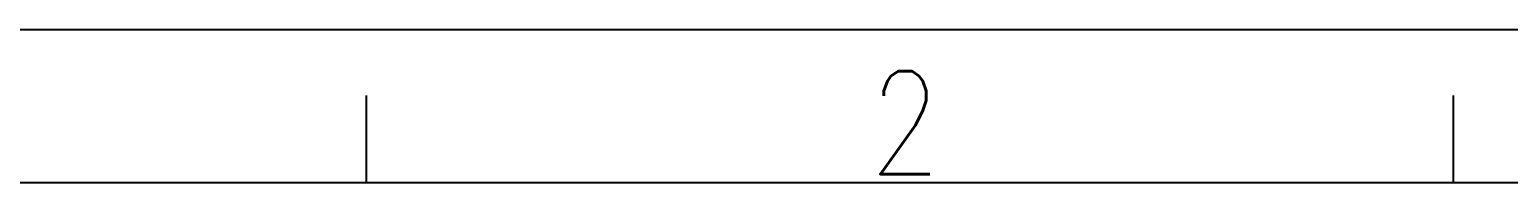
# Model space of a CAD drawing. Header units: millimetres. Extents: x 0 to 420, y 0 to 297.
# Drawn here: x 45.7 to 117.6, y 289.6 to 297 of the extents above; entities that cross this region are included whole.
import ezdxf

# ---------------------------------------------------------------- set-up
doc = ezdxf.new("R2010")
doc.units = ezdxf.units.MM
doc.layers.add('SLD-0', color=7, linetype='Continuous')
doc.styles.add('SLDTEXTSTYLE1', font='TXT_____.TTF', dxfattribs={"width": 0.8})

msp = doc.modelspace()

# ---------------------------------------------------------------- linework, layer by layer
at = {"layer": 'SLD-0'}
for p, q in [((0, 297), (420, 297)), ((62.062, 293.796), (62.062, 289.57)), ((114.897, 293.796), (114.897, 289.57)), ((5, 289.57), (415, 289.57))]:
    msp.add_line(p, q, dxfattribs=at)

# ---------------------------------------------------------------- texts
at = {"layer": 'SLD-0', "insert": (86.538, 294.974), "char_height": 5, "attachment_point": 1, "style": 'SLDTEXTSTYLE1'}
msp.add_mtext('2', dxfattribs=at)
msp.add_mtext('2', dxfattribs=at)

doc.saveas('drawing.dxf')
